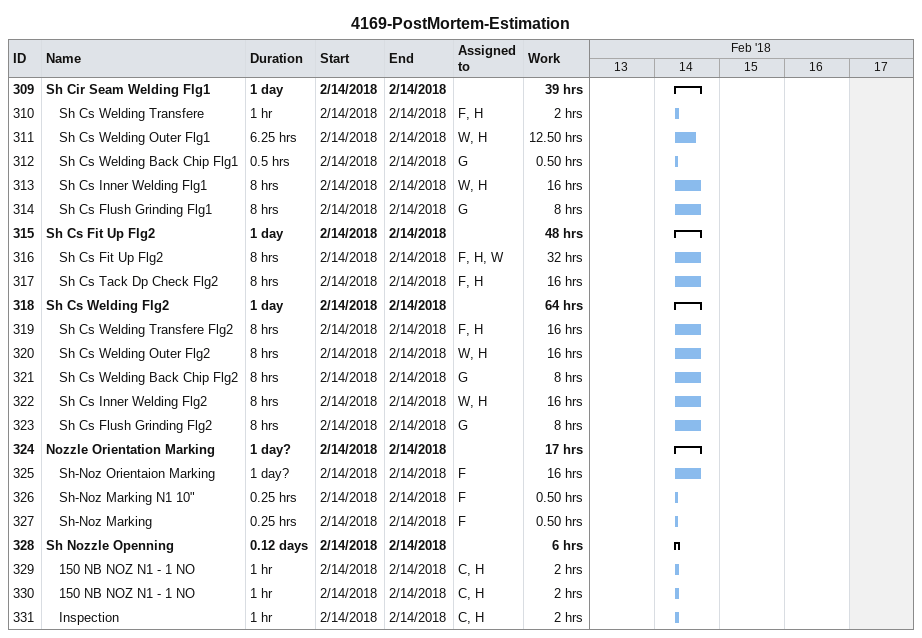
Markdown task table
4169-PostMortem-Estimation

| ID | Level | Task | Duration | Start | Finish | Resources | Work (h) |
|---|---|---|---|---|---|---|---|
| 309 | 1 | **Sh Cir Seam Welding Flg1** | 1d | 2018-02-14 | 2018-02-14 |  | 39 |
| 310 | 2 | Sh Cs Welding Transfere | 1h | 2018-02-14 | 2018-02-14 | F, H | 2 |
| 311 | 2 | Sh Cs Welding Outer Flg1 | 6.25h | 2018-02-14 | 2018-02-14 | W, H | 12.50 |
| 312 | 2 | Sh Cs Welding Back Chip Flg1 | 0.5h | 2018-02-14 | 2018-02-14 | G | 0.50 |
| 313 | 2 | Sh Cs Inner Welding Flg1 | 8h | 2018-02-14 | 2018-02-14 | W, H | 16 |
| 314 | 2 | Sh Cs Flush Grinding Flg1 | 8h | 2018-02-14 | 2018-02-14 | G | 8 |
| 315 | 1 | **Sh Cs Fit Up Flg2** | 1d | 2018-02-14 | 2018-02-14 |  | 48 |
| 316 | 2 | Sh Cs Fit Up Flg2 | 8h | 2018-02-14 | 2018-02-14 | F, H, W | 32 |
| 317 | 2 | Sh Cs Tack Dp Check Flg2 | 8h | 2018-02-14 | 2018-02-14 | F, H | 16 |
| 318 | 1 | **Sh Cs Welding Flg2** | 1d | 2018-02-14 | 2018-02-14 |  | 64 |
| 319 | 2 | Sh Cs Welding Transfere Flg2 | 8h | 2018-02-14 | 2018-02-14 | F, H | 16 |
| 320 | 2 | Sh Cs Welding Outer Flg2 | 8h | 2018-02-14 | 2018-02-14 | W, H | 16 |
| 321 | 2 | Sh Cs Welding Back Chip Flg2 | 8h | 2018-02-14 | 2018-02-14 | G | 8 |
| 322 | 2 | Sh Cs Inner Welding Flg2 | 8h | 2018-02-14 | 2018-02-14 | W, H | 16 |
| 323 | 2 | Sh Cs Flush Grinding Flg2 | 8h | 2018-02-14 | 2018-02-14 | G | 8 |
| 324 | 1 | **Nozzle Orientation Marking** | 1d? | 2018-02-14 | 2018-02-14 |  | 17 |
| 325 | 2 | Sh-Noz Orientaion Marking | 1d? | 2018-02-14 | 2018-02-14 | F | 16 |
| 326 | 2 | Sh-Noz Marking N1 10" | 0.25h | 2018-02-14 | 2018-02-14 | F | 0.50 |
| 327 | 2 | Sh-Noz Marking | 0.25h | 2018-02-14 | 2018-02-14 | F | 0.50 |
| 328 | 1 | **Sh Nozzle Openning** | 0.12d | 2018-02-14 | 2018-02-14 |  | 6 |
| 329 | 2 | 150 NB NOZ N1 - 1 NO | 1h | 2018-02-14 | 2018-02-14 | C, H | 2 |
| 330 | 2 | 150 NB NOZ N1 - 1 NO | 1h | 2018-02-14 | 2018-02-14 | C, H | 2 |
| 331 | 2 | Inspection | 1h | 2018-02-14 | 2018-02-14 | C, H | 2 |
